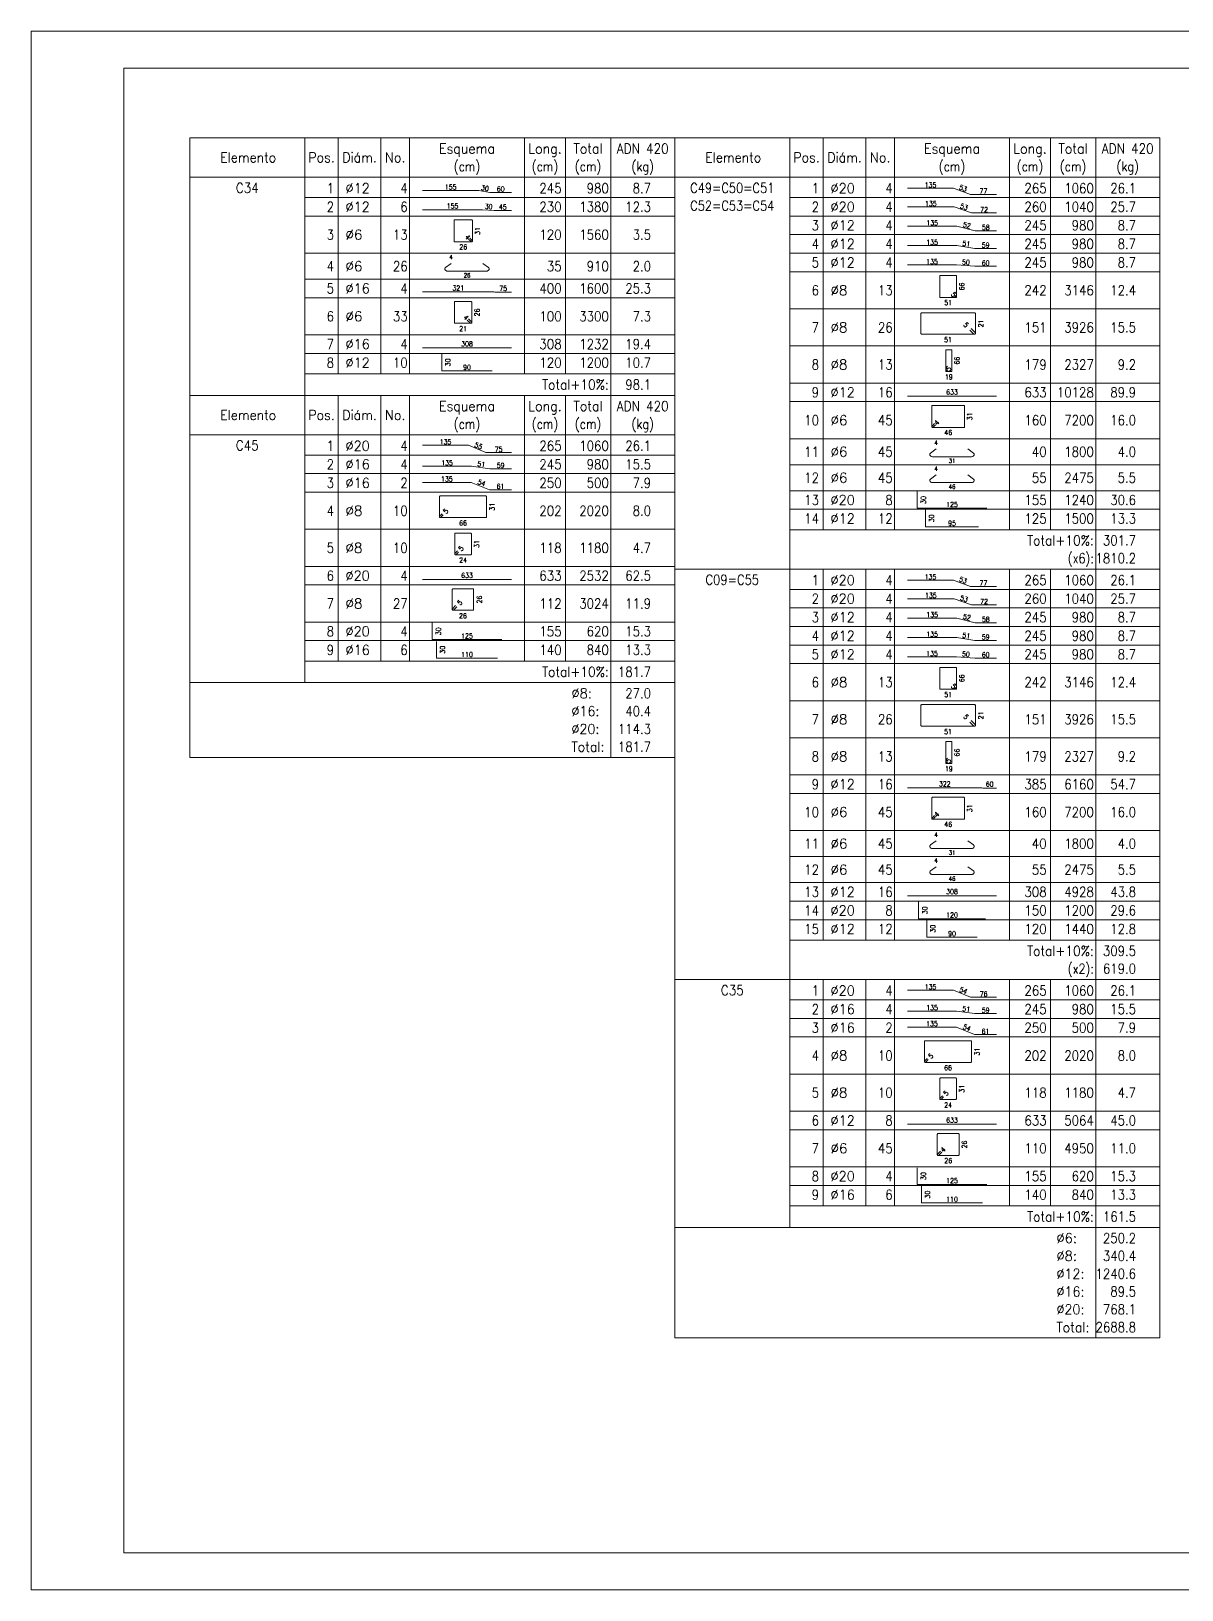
# Model space of a CAD drawing. Header units: millimetres. Extents: x 42 to 225, y 58 to 140.
# Drawn here: x 165.92 to 196.94, y 98.32 to 140.32 of the extents above; entities that cross this region are included whole.
import ezdxf
from ezdxf.enums import TextEntityAlignment as Align

# ---------------------------------------------------------------- set-up
doc = ezdxf.new("R2010")
doc.units = ezdxf.units.MM
for name, color, linetype, lineweight in [('DESPIECES_TABLA', 7, 'Continuous', 9), ('RECUAD_LIMITES', 2, 'Continuous', 0), ('RECUAD_MARCO', 1, 'Continuous', 20), ('TABLAS', 1, 'Continuous', 0), ('TEXTO_TABLAS', 1, 'Continuous', 0), ('TEXTOS_COTAS_DESPIECES_TABLA', 1, 'Continuous', 0)]:
    doc.layers.add(name, color=color, linetype=linetype, lineweight=lineweight)
doc.styles.add('CYPETXT_romans', font='romans__.ttf', dxfattribs={"height": 0.2})

msp = doc.modelspace()

# ---------------------------------------------------------------- linework, layer by layer
at = {"layer": 'DESPIECES_TABLA'}
for points in [[(189.542, 136.091), (190.78, 136.091), (191.238, 135.923), (191.942, 135.923)], [(176.466, 136.027), (177.987, 136.027), (178.281, 135.976), (178.866, 135.976)], [(176.466, 135.513), (178.084, 135.513), (178.397, 135.487), (178.866, 135.487)], [(189.542, 135.588), (190.802, 135.588), (191.269, 135.425), (191.942, 135.425)], [(177.71, 134.719), (177.779, 134.651), (177.782, 134.649), (177.785, 134.647), (177.789, 134.646), (177.792, 134.645), (177.796, 134.646), (177.8, 134.647), (177.803, 134.649), (177.806, 134.651), (177.808, 134.654), (177.81, 134.657), (177.811, 134.661), (177.812, 134.665), (177.812, 135.218), (177.81, 135.226), (177.806, 135.232), (177.8, 135.236), (177.792, 135.238), (177.336, 135.238), (177.328, 135.236), (177.322, 135.232), (177.318, 135.226), (177.316, 135.218), (177.316, 134.665), (177.318, 134.657), (177.322, 134.651), (177.328, 134.647), (177.336, 134.645), (177.792, 134.645), (177.796, 134.646), (177.8, 134.647), (177.803, 134.649), (177.806, 134.651), (177.808, 134.654), (177.81, 134.657), (177.811, 134.661), (177.812, 134.665), (177.811, 134.668), (177.81, 134.672), (177.808, 134.675), (177.806, 134.678), (177.738, 134.747)], [(189.542, 135.068), (190.873, 135.068), (191.366, 134.942), (191.942, 134.942)], [(189.542, 134.544), (190.868, 134.544), (191.359, 134.466), (191.942, 134.466)], [(177.236, 134.067), (177.088, 133.955), (177.076, 133.944), (177.069, 133.93), (177.066, 133.915), (177.068, 133.902), (177.073, 133.89), (177.083, 133.879), (177.095, 133.87), (177.109, 133.863), (177.126, 133.858), (177.143, 133.857), (178.189, 133.857), (178.206, 133.858), (178.222, 133.863), (178.237, 133.87), (178.249, 133.879), (178.258, 133.89), (178.264, 133.902), (178.266, 133.915), (178.263, 133.93), (178.256, 133.944), (178.243, 133.955), (178.095, 134.067)], [(189.542, 134.023), (190.865, 134.023), (191.355, 133.988), (191.942, 133.988)], [(190.817, 133.183), (190.849, 133.15), (190.851, 133.149), (190.852, 133.149), (190.854, 133.148), (190.856, 133.148), (190.857, 133.148), (190.859, 133.149), (190.861, 133.149), (190.862, 133.15), (190.863, 133.152), (190.864, 133.153), (190.865, 133.155), (190.865, 133.157), (190.865, 133.729), (190.864, 133.733), (190.862, 133.736), (190.859, 133.738), (190.856, 133.739), (190.421, 133.739), (190.417, 133.738), (190.414, 133.736), (190.412, 133.733), (190.412, 133.729), (190.412, 133.157), (190.412, 133.153), (190.414, 133.15), (190.417, 133.149), (190.421, 133.148), (190.856, 133.148), (190.857, 133.148), (190.859, 133.149), (190.861, 133.149), (190.862, 133.15), (190.863, 133.152), (190.864, 133.153), (190.865, 133.155), (190.865, 133.157), (190.865, 133.159), (190.864, 133.16), (190.863, 133.162), (190.862, 133.163), (190.83, 133.196)], [(176.466, 133.299), (178.393, 133.299), (178.417, 133.289), (178.866, 133.289)], [(177.674, 132.54), (177.756, 132.458), (177.76, 132.455), (177.764, 132.453), (177.768, 132.452), (177.773, 132.451), (177.777, 132.452), (177.782, 132.453), (177.786, 132.455), (177.789, 132.458), (177.792, 132.462), (177.794, 132.466), (177.796, 132.47), (177.796, 132.474), (177.796, 133.014), (177.794, 133.023), (177.789, 133.03), (177.782, 133.035), (177.773, 133.037), (177.35, 133.037), (177.341, 133.035), (177.333, 133.03), (177.328, 133.023), (177.326, 133.014), (177.326, 132.474), (177.328, 132.466), (177.333, 132.458), (177.341, 132.453), (177.35, 132.451), (177.773, 132.451), (177.777, 132.452), (177.782, 132.453), (177.786, 132.455), (177.789, 132.458), (177.792, 132.462), (177.794, 132.466), (177.796, 132.47), (177.796, 132.474), (177.796, 132.479), (177.794, 132.483), (177.792, 132.487), (177.789, 132.491), (177.707, 132.573)], [(191.219, 132.267), (191.323, 132.163), (191.328, 132.159), (191.333, 132.156), (191.338, 132.155), (191.344, 132.154), (191.35, 132.155), (191.355, 132.156), (191.36, 132.159), (191.365, 132.163), (191.368, 132.167), (191.371, 132.172), (191.373, 132.178), (191.373, 132.184), (191.373, 132.707), (191.371, 132.718), (191.365, 132.728), (191.355, 132.734), (191.344, 132.737), (189.928, 132.737), (189.917, 132.734), (189.907, 132.728), (189.901, 132.718), (189.899, 132.707), (189.899, 132.184), (189.901, 132.172), (189.907, 132.163), (189.917, 132.156), (189.928, 132.154), (191.344, 132.154), (191.35, 132.155), (191.355, 132.156), (191.36, 132.159), (191.365, 132.163), (191.368, 132.167), (191.371, 132.172), (191.373, 132.178), (191.373, 132.184), (191.373, 132.189), (191.371, 132.195), (191.368, 132.2), (191.365, 132.204), (191.261, 132.308)], [(176.466, 131.788), (178.866, 131.788)], [(176.991, 131.622), (176.991, 131.172), (178.341, 131.172)], [(190.607, 131.196), (190.575, 131.163), (190.574, 131.162), (190.573, 131.16), (190.572, 131.159), (190.572, 131.157), (190.572, 131.155), (190.573, 131.153), (190.574, 131.152), (190.575, 131.15), (190.576, 131.149), (190.578, 131.149), (190.579, 131.148), (190.581, 131.148), (190.726, 131.148), (190.73, 131.149), (190.733, 131.15), (190.735, 131.153), (190.735, 131.157), (190.735, 131.729), (190.735, 131.733), (190.733, 131.736), (190.73, 131.738), (190.726, 131.739), (190.581, 131.739), (190.578, 131.738), (190.575, 131.736), (190.573, 131.733), (190.572, 131.729), (190.572, 131.157), (190.572, 131.155), (190.573, 131.153), (190.574, 131.152), (190.575, 131.15), (190.576, 131.149), (190.578, 131.149), (190.579, 131.148), (190.581, 131.148), (190.583, 131.148), (190.584, 131.148), (190.585, 131.149), (190.587, 131.15), (190.588, 131.15), (190.62, 131.183)], [(189.542, 130.488), (191.942, 130.488)], [(190.273, 129.747), (190.204, 129.678), (190.202, 129.675), (190.2, 129.672), (190.199, 129.668), (190.199, 129.665), (190.199, 129.661), (190.2, 129.657), (190.202, 129.654), (190.204, 129.651), (190.207, 129.649), (190.211, 129.647), (190.214, 129.646), (190.218, 129.645), (191.062, 129.645), (191.069, 129.647), (191.076, 129.651), (191.08, 129.657), (191.081, 129.665), (191.081, 130.218), (191.08, 130.226), (191.076, 130.232), (191.069, 130.236), (191.062, 130.238), (190.218, 130.238), (190.211, 130.236), (190.204, 130.232), (190.2, 130.226), (190.199, 130.218), (190.199, 129.665), (190.199, 129.661), (190.2, 129.657), (190.202, 129.654), (190.204, 129.651), (190.207, 129.649), (190.211, 129.647), (190.214, 129.646), (190.218, 129.645), (190.222, 129.646), (190.225, 129.647), (190.229, 129.649), (190.232, 129.651), (190.3, 129.719)], [(176.466, 129.167), (177.71, 129.167), (178.171, 128.966), (178.866, 128.966)], [(190.312, 129.067), (190.164, 128.955), (190.152, 128.944), (190.145, 128.93), (190.142, 128.915), (190.144, 128.902), (190.149, 128.89), (190.159, 128.879), (190.171, 128.87), (190.185, 128.863), (190.202, 128.858), (190.219, 128.857), (191.265, 128.857), (191.282, 128.858), (191.298, 128.863), (191.313, 128.87), (191.325, 128.879), (191.334, 128.89), (191.34, 128.902), (191.342, 128.915), (191.339, 128.93), (191.332, 128.944), (191.319, 128.955), (191.171, 129.067)], [(176.466, 128.6), (177.791, 128.6), (178.282, 128.53), (178.866, 128.53)], [(176.466, 128.163), (177.782, 128.163), (178.27, 127.968), (178.866, 127.968)], [(190.312, 128.367), (190.164, 128.255), (190.152, 128.244), (190.145, 128.23), (190.142, 128.215), (190.144, 128.202), (190.149, 128.19), (190.159, 128.179), (190.171, 128.17), (190.185, 128.163), (190.202, 128.158), (190.219, 128.157), (191.265, 128.157), (191.282, 128.158), (191.298, 128.163), (191.313, 128.17), (191.325, 128.179), (191.334, 128.19), (191.34, 128.202), (191.342, 128.215), (191.339, 128.23), (191.332, 128.244), (191.319, 128.255), (191.171, 128.367)], [(176.998, 127.321), (176.928, 127.251), (176.926, 127.249), (176.925, 127.246), (176.923, 127.243), (176.923, 127.24), (176.922, 127.237), (176.923, 127.233), (176.924, 127.229), (176.926, 127.226), (176.928, 127.223), (176.931, 127.221), (176.935, 127.219), (176.938, 127.218), (176.942, 127.217), (178.174, 127.217), (178.181, 127.219), (178.188, 127.223), (178.192, 127.229), (178.194, 127.237), (178.194, 127.778), (178.192, 127.785), (178.188, 127.792), (178.181, 127.796), (178.174, 127.798), (176.942, 127.798), (176.935, 127.796), (176.928, 127.792), (176.924, 127.785), (176.922, 127.778), (176.922, 127.237), (176.923, 127.233), (176.924, 127.229), (176.926, 127.226), (176.928, 127.223), (176.931, 127.221), (176.935, 127.219), (176.938, 127.218), (176.942, 127.217), (176.946, 127.218), (176.95, 127.219), (176.953, 127.221), (176.956, 127.223), (177.026, 127.293)], [(189.804, 127.917), (189.804, 127.467), (191.679, 127.467)], [(190.029, 127.421), (190.029, 126.971), (191.454, 126.971)], [(177.412, 126.316), (177.342, 126.247), (177.34, 126.244), (177.338, 126.24), (177.337, 126.237), (177.336, 126.233), (177.337, 126.229), (177.338, 126.225), (177.34, 126.222), (177.342, 126.219), (177.345, 126.217), (177.349, 126.215), (177.352, 126.214), (177.356, 126.213), (177.764, 126.213), (177.771, 126.215), (177.778, 126.219), (177.782, 126.225), (177.784, 126.233), (177.784, 126.778), (177.782, 126.785), (177.778, 126.792), (177.771, 126.796), (177.764, 126.798), (177.356, 126.798), (177.349, 126.796), (177.342, 126.792), (177.338, 126.785), (177.336, 126.778), (177.336, 126.233), (177.337, 126.229), (177.338, 126.225), (177.34, 126.222), (177.342, 126.219), (177.345, 126.217), (177.349, 126.215), (177.352, 126.214), (177.356, 126.213), (177.36, 126.214), (177.364, 126.215), (177.367, 126.217), (177.37, 126.219), (177.439, 126.288)], [(176.466, 125.548), (178.866, 125.548)], [(177.359, 124.845), (177.275, 124.761), (177.272, 124.758), (177.27, 124.753), (177.269, 124.749), (177.268, 124.744), (177.269, 124.74), (177.27, 124.735), (177.272, 124.731), (177.275, 124.728), (177.279, 124.725), (177.283, 124.723), (177.287, 124.721), (177.292, 124.721), (177.821, 124.721), (177.83, 124.723), (177.838, 124.728), (177.843, 124.735), (177.845, 124.744), (177.845, 125.274), (177.843, 125.283), (177.838, 125.29), (177.83, 125.295), (177.821, 125.297), (177.292, 125.297), (177.283, 125.295), (177.275, 125.29), (177.27, 125.283), (177.268, 125.274), (177.268, 124.744), (177.269, 124.74), (177.27, 124.735), (177.272, 124.731), (177.275, 124.728), (177.279, 124.725), (177.283, 124.723), (177.287, 124.721), (177.292, 124.721), (177.296, 124.721), (177.301, 124.723), (177.305, 124.725), (177.309, 124.728), (177.392, 124.811)], [(189.542, 125.531), (190.78, 125.531), (191.238, 125.363), (191.942, 125.363)], [(189.542, 125.028), (190.802, 125.028), (191.269, 124.865), (191.942, 124.865)], [(176.728, 124.377), (176.728, 123.927), (178.603, 123.927)], [(189.542, 124.508), (190.873, 124.508), (191.366, 124.382), (191.942, 124.382)], [(189.542, 123.984), (190.868, 123.984), (191.359, 123.906), (191.942, 123.906)], [(176.841, 123.879), (176.841, 123.429), (178.491, 123.429)], [(189.542, 123.463), (190.865, 123.463), (191.355, 123.428), (191.942, 123.428)], [(190.817, 122.623), (190.849, 122.59), (190.851, 122.589), (190.852, 122.589), (190.854, 122.588), (190.856, 122.588), (190.857, 122.588), (190.859, 122.589), (190.861, 122.589), (190.862, 122.59), (190.863, 122.592), (190.864, 122.593), (190.865, 122.595), (190.865, 122.597), (190.865, 123.169), (190.864, 123.173), (190.862, 123.176), (190.859, 123.178), (190.856, 123.179), (190.421, 123.179), (190.417, 123.178), (190.414, 123.176), (190.412, 123.173), (190.412, 123.169), (190.412, 122.597), (190.412, 122.593), (190.414, 122.59), (190.417, 122.589), (190.421, 122.588), (190.856, 122.588), (190.857, 122.588), (190.859, 122.589), (190.861, 122.589), (190.862, 122.59), (190.863, 122.592), (190.864, 122.593), (190.865, 122.595), (190.865, 122.597), (190.865, 122.599), (190.864, 122.6), (190.863, 122.602), (190.862, 122.603), (190.83, 122.636)], [(191.219, 121.707), (191.323, 121.603), (191.328, 121.599), (191.333, 121.596), (191.338, 121.595), (191.344, 121.594), (191.35, 121.595), (191.355, 121.596), (191.36, 121.599), (191.365, 121.603), (191.368, 121.607), (191.371, 121.612), (191.373, 121.618), (191.373, 121.624), (191.373, 122.147), (191.371, 122.158), (191.365, 122.168), (191.355, 122.174), (191.344, 122.177), (189.928, 122.177), (189.917, 122.174), (189.907, 122.168), (189.901, 122.158), (189.899, 122.147), (189.899, 121.624), (189.901, 121.612), (189.907, 121.603), (189.917, 121.596), (189.928, 121.594), (191.344, 121.594), (191.35, 121.595), (191.355, 121.596), (191.36, 121.599), (191.365, 121.603), (191.368, 121.607), (191.371, 121.612), (191.373, 121.618), (191.373, 121.624), (191.373, 121.629), (191.371, 121.635), (191.368, 121.64), (191.365, 121.644), (191.261, 121.748)], [(190.607, 120.636), (190.575, 120.603), (190.574, 120.602), (190.573, 120.6), (190.572, 120.599), (190.572, 120.597), (190.572, 120.595), (190.573, 120.593), (190.574, 120.592), (190.575, 120.59), (190.576, 120.589), (190.578, 120.589), (190.579, 120.588), (190.581, 120.588), (190.726, 120.588), (190.73, 120.589), (190.733, 120.59), (190.735, 120.593), (190.735, 120.597), (190.735, 121.169), (190.735, 121.173), (190.733, 121.176), (190.73, 121.178), (190.726, 121.179), (190.581, 121.179), (190.578, 121.178), (190.575, 121.176), (190.573, 121.173), (190.572, 121.169), (190.572, 120.597), (190.572, 120.595), (190.573, 120.593), (190.574, 120.592), (190.575, 120.59), (190.576, 120.589), (190.578, 120.589), (190.579, 120.588), (190.581, 120.588), (190.583, 120.588), (190.584, 120.588), (190.585, 120.589), (190.587, 120.59), (190.588, 120.59), (190.62, 120.623)], [(189.542, 119.936), (191.55, 119.936), (191.569, 119.929), (191.942, 119.929)], [(190.273, 119.187), (190.204, 119.118), (190.202, 119.115), (190.2, 119.112), (190.199, 119.108), (190.199, 119.105), (190.199, 119.101), (190.2, 119.097), (190.202, 119.094), (190.204, 119.091), (190.207, 119.089), (190.211, 119.087), (190.214, 119.086), (190.218, 119.085), (191.062, 119.085), (191.069, 119.087), (191.076, 119.091), (191.08, 119.097), (191.081, 119.105), (191.081, 119.658), (191.08, 119.666), (191.076, 119.672), (191.069, 119.676), (191.062, 119.678), (190.218, 119.678), (190.211, 119.676), (190.204, 119.672), (190.2, 119.666), (190.199, 119.658), (190.199, 119.105), (190.199, 119.101), (190.2, 119.097), (190.202, 119.094), (190.204, 119.091), (190.207, 119.089), (190.211, 119.087), (190.214, 119.086), (190.218, 119.085), (190.222, 119.086), (190.225, 119.087), (190.229, 119.089), (190.232, 119.091), (190.3, 119.159)], [(190.312, 118.507), (190.164, 118.395), (190.152, 118.384), (190.145, 118.37), (190.142, 118.355), (190.144, 118.342), (190.149, 118.33), (190.159, 118.319), (190.171, 118.31), (190.185, 118.303), (190.202, 118.298), (190.219, 118.297), (191.265, 118.297), (191.282, 118.298), (191.298, 118.303), (191.313, 118.31), (191.325, 118.319), (191.334, 118.33), (191.34, 118.342), (191.342, 118.355), (191.339, 118.37), (191.332, 118.384), (191.319, 118.395), (191.171, 118.507)], [(190.312, 117.807), (190.164, 117.695), (190.152, 117.684), (190.145, 117.67), (190.142, 117.655), (190.144, 117.642), (190.149, 117.63), (190.159, 117.619), (190.171, 117.61), (190.185, 117.603), (190.202, 117.598), (190.219, 117.597), (191.265, 117.597), (191.282, 117.598), (191.298, 117.603), (191.313, 117.61), (191.325, 117.619), (191.334, 117.63), (191.34, 117.642), (191.342, 117.655), (191.339, 117.67), (191.332, 117.684), (191.319, 117.695), (191.171, 117.807)], [(189.542, 117.028), (191.942, 117.028)], [(189.842, 116.858), (189.842, 116.408), (191.642, 116.408)], [(190.067, 116.362), (190.067, 115.912), (191.417, 115.912)], [(189.542, 114.482), (190.784, 114.482), (191.244, 114.291), (191.942, 114.291)], [(189.542, 113.92), (190.867, 113.92), (191.358, 113.85), (191.942, 113.85)], [(189.542, 113.488), (190.86, 113.488), (191.348, 113.283), (191.942, 113.283)], [(190.074, 112.641), (190.004, 112.571), (190.002, 112.569), (190.001, 112.566), (189.999, 112.563), (189.999, 112.56), (189.998, 112.557), (189.999, 112.553), (190, 112.549), (190.002, 112.546), (190.004, 112.543), (190.007, 112.541), (190.011, 112.539), (190.014, 112.538), (190.018, 112.537), (191.25, 112.537), (191.257, 112.539), (191.264, 112.543), (191.268, 112.549), (191.27, 112.557), (191.27, 113.098), (191.268, 113.105), (191.264, 113.112), (191.257, 113.116), (191.25, 113.118), (190.018, 113.118), (190.011, 113.116), (190.004, 113.112), (190, 113.105), (189.998, 113.098), (189.998, 112.557), (189.999, 112.553), (190, 112.549), (190.002, 112.546), (190.004, 112.543), (190.007, 112.541), (190.011, 112.539), (190.014, 112.538), (190.018, 112.537), (190.022, 112.538), (190.026, 112.539), (190.029, 112.541), (190.032, 112.543), (190.102, 112.613)], [(190.488, 111.636), (190.418, 111.567), (190.416, 111.564), (190.414, 111.56), (190.413, 111.557), (190.412, 111.553), (190.413, 111.549), (190.414, 111.545), (190.416, 111.542), (190.418, 111.539), (190.421, 111.537), (190.425, 111.535), (190.428, 111.534), (190.432, 111.533), (190.84, 111.533), (190.847, 111.535), (190.854, 111.539), (190.858, 111.545), (190.86, 111.553), (190.86, 112.098), (190.858, 112.105), (190.854, 112.112), (190.847, 112.116), (190.84, 112.118), (190.432, 112.118), (190.425, 112.116), (190.418, 112.112), (190.414, 112.105), (190.412, 112.098), (190.412, 111.553), (190.413, 111.549), (190.414, 111.545), (190.416, 111.542), (190.418, 111.539), (190.421, 111.537), (190.425, 111.535), (190.428, 111.534), (190.432, 111.533), (190.436, 111.534), (190.44, 111.535), (190.443, 111.537), (190.446, 111.539), (190.515, 111.608)], [(189.542, 110.868), (191.942, 110.868)], [(190.433, 110.147), (190.351, 110.066), (190.348, 110.062), (190.346, 110.058), (190.345, 110.054), (190.344, 110.05), (190.345, 110.045), (190.346, 110.041), (190.348, 110.037), (190.351, 110.033), (190.354, 110.03), (190.358, 110.028), (190.363, 110.027), (190.367, 110.026), (190.912, 110.026), (190.921, 110.028), (190.928, 110.033), (190.933, 110.041), (190.935, 110.05), (190.935, 110.594), (190.933, 110.603), (190.928, 110.61), (190.921, 110.615), (190.912, 110.617), (190.367, 110.617), (190.358, 110.615), (190.351, 110.61), (190.346, 110.603), (190.344, 110.594), (190.344, 110.05), (190.345, 110.045), (190.346, 110.041), (190.348, 110.037), (190.351, 110.033), (190.354, 110.03), (190.358, 110.028), (190.363, 110.027), (190.367, 110.026), (190.372, 110.027), (190.376, 110.028), (190.38, 110.03), (190.384, 110.033), (190.465, 110.115)], [(189.804, 109.697), (189.804, 109.247), (191.679, 109.247)], [(189.917, 109.199), (189.917, 108.749), (191.567, 108.749)]]:
    msp.add_lwpolyline(points, dxfattribs=at)
at = {"layer": 'RECUAD_LIMITES'}
msp.add_lwpolyline([(165.915, 98.323), (225.315, 98.323), (225.315, 140.323), (165.915, 140.323), (165.915, 98.323)], close=True, dxfattribs=at)
at = {"layer": 'RECUAD_MARCO'}
msp.add_lwpolyline([(168.415, 99.323), (224.315, 99.323), (224.315, 139.323), (168.415, 139.323), (168.415, 99.323)], close=True, dxfattribs=at)
at = {"layer": 'TABLAS'}
for p, q in [((170.192, 136.34), (170.192, 137.45)), ((170.192, 137.45), (183.268, 137.45)), ((173.292, 136.34), (173.292, 137.45)), ((174.196, 136.34), (174.196, 137.45)), ((175.344, 136.34), (175.344, 137.45)), ((176.116, 136.34), (176.116, 137.45)), ((179.216, 136.34), (179.216, 137.45)), ((180.32, 136.34), (180.32, 137.45)), ((181.54, 136.34), (181.54, 137.45)), ((183.268, 136.34), (183.268, 137.45)), ((183.268, 136.34), (183.268, 137.45)), ((183.268, 137.45), (196.344, 137.45)), ((186.368, 136.34), (186.368, 137.45)), ((187.272, 136.34), (187.272, 137.45)), ((188.42, 136.34), (188.42, 137.45)), ((189.192, 136.34), (189.192, 137.45)), ((192.292, 136.34), (192.292, 137.45)), ((193.396, 136.34), (193.396, 137.45)), ((194.616, 136.34), (194.616, 137.45)), ((196.344, 136.34), (196.344, 137.45)), ((170.192, 136.39), (183.268, 136.39)), ((170.192, 130.56), (170.192, 136.34)), ((173.292, 130.56), (173.292, 136.34)), ((174.196, 131.09), (174.196, 136.34)), ((175.344, 131.09), (175.344, 136.34)), ((176.116, 131.09), (176.116, 136.34)), ((179.216, 131.09), (179.216, 136.34)), ((180.32, 131.09), (180.32, 136.34)), ((181.54, 130.56), (181.54, 136.34)), ((183.268, 136.39), (196.344, 136.39)), ((183.268, 130.56), (183.268, 136.34)), ((183.268, 125.88), (183.268, 136.34)), ((186.368, 125.88), (186.368, 136.34)), ((187.272, 126.89), (187.272, 136.34)), ((188.42, 126.89), (188.42, 136.34)), ((189.192, 126.89), (189.192, 136.34)), ((192.292, 126.89), (192.292, 136.34)), ((193.396, 126.89), (193.396, 136.34)), ((194.616, 125.88), (194.616, 136.34)), ((196.344, 125.88), (196.344, 136.34)), ((173.292, 131.09), (183.268, 131.09)), ((170.192, 130.51), (170.192, 130.56)), ((170.192, 130.51), (183.268, 130.51)), ((170.192, 129.4), (170.192, 130.51)), ((170.192, 130.51), (183.268, 130.51)), ((173.292, 130.51), (173.292, 130.56)), ((173.292, 129.4), (173.292, 130.51)), ((174.196, 129.4), (174.196, 130.51)), ((175.344, 129.4), (175.344, 130.51)), ((176.116, 129.4), (176.116, 130.51)), ((179.216, 129.4), (179.216, 130.51)), ((180.32, 129.4), (180.32, 130.51)), ((181.54, 130.51), (181.54, 130.61)), ((181.54, 129.4), (181.54, 130.51)), ((183.268, 130.51), (183.268, 130.56)), ((183.268, 129.4), (183.268, 130.51)), ((170.192, 129.45), (183.268, 129.45)), ((170.192, 122.82), (170.192, 129.4)), ((173.292, 122.82), (173.292, 129.4)), ((174.196, 123.35), (174.196, 129.4)), ((175.344, 123.35), (175.344, 129.4)), ((176.116, 123.35), (176.116, 129.4)), ((179.216, 123.35), (179.216, 129.4)), ((180.32, 123.35), (180.32, 129.4)), ((181.54, 122.82), (181.54, 129.4)), ((183.268, 122.82), (183.268, 129.4)), ((186.368, 126.89), (196.344, 126.89)), ((183.268, 125.78), (183.268, 125.88)), ((183.268, 125.83), (196.344, 125.83)), ((183.268, 114.82), (183.268, 125.78)), ((186.368, 125.78), (186.368, 125.88)), ((186.368, 114.82), (186.368, 125.78)), ((187.272, 125.78), (187.272, 125.83)), ((187.272, 115.83), (187.272, 125.78)), ((188.42, 125.78), (188.42, 125.83)), ((188.42, 115.83), (188.42, 125.78)), ((189.192, 125.78), (189.192, 125.83)), ((189.192, 115.83), (189.192, 125.78)), ((192.292, 125.78), (192.292, 125.83)), ((192.292, 115.83), (192.292, 125.78)), ((193.396, 125.78), (193.396, 125.83)), ((193.396, 115.83), (193.396, 125.78)), ((194.616, 125.78), (194.616, 125.88)), ((194.616, 114.82), (194.616, 125.78)), ((196.344, 125.78), (196.344, 125.88)), ((196.344, 114.82), (196.344, 125.78)), ((173.292, 123.35), (183.268, 123.35)), ((170.192, 122.72), (170.192, 122.82)), ((170.192, 122.77), (183.268, 122.77)), ((170.192, 122.24), (170.192, 122.72)), ((173.292, 122.77), (173.292, 122.82)), ((181.54, 122.72), (181.54, 122.82)), ((181.54, 122.24), (181.54, 122.72)), ((183.268, 122.72), (183.268, 122.82)), ((183.268, 122.24), (183.268, 122.72)), ((170.192, 121.76), (170.192, 122.24)), ((181.54, 121.76), (181.54, 122.24)), ((183.268, 121.76), (183.268, 122.24)), ((170.192, 121.28), (170.192, 121.76)), ((181.54, 121.28), (181.54, 121.76)), ((183.268, 121.28), (183.268, 121.76)), ((170.192, 120.75), (170.192, 121.28)), ((181.54, 120.75), (181.54, 121.28)), ((183.268, 120.75), (183.268, 121.28)), ((170.192, 120.75), (183.268, 120.75)), ((186.368, 115.83), (196.344, 115.83)), ((183.268, 114.72), (183.268, 114.82)), ((183.268, 114.77), (196.344, 114.77)), ((183.268, 108.14), (183.268, 114.72)), ((186.368, 114.72), (186.368, 114.82)), ((186.368, 108.14), (186.368, 114.72)), ((187.272, 114.72), (187.272, 114.77)), ((187.272, 108.67), (187.272, 114.72)), ((188.42, 114.72), (188.42, 114.77)), ((188.42, 108.67), (188.42, 114.72)), ((189.192, 114.72), (189.192, 114.77)), ((189.192, 108.67), (189.192, 114.72)), ((192.292, 114.72), (192.292, 114.77)), ((192.292, 108.67), (192.292, 114.72)), ((193.396, 114.72), (193.396, 114.77)), ((193.396, 108.67), (193.396, 114.72)), ((194.616, 114.72), (194.616, 114.82)), ((194.616, 108.14), (194.616, 114.72)), ((196.344, 114.72), (196.344, 114.82)), ((196.344, 108.14), (196.344, 114.72)), ((186.368, 108.67), (196.344, 108.67)), ((183.268, 108.04), (183.268, 108.14)), ((183.268, 108.09), (196.344, 108.09)), ((183.268, 107.56), (183.268, 108.04)), ((186.368, 108.09), (186.368, 108.14)), ((194.616, 108.04), (194.616, 108.14)), ((194.616, 107.56), (194.616, 108.04)), ((196.344, 108.04), (196.344, 108.14)), ((196.344, 107.56), (196.344, 108.04)), ((183.268, 107.08), (183.268, 107.56)), ((194.616, 107.08), (194.616, 107.56)), ((196.344, 107.08), (196.344, 107.56)), ((183.268, 106.6), (183.268, 107.08)), ((194.616, 106.6), (194.616, 107.08)), ((196.344, 106.6), (196.344, 107.08)), ((183.268, 106.12), (183.268, 106.6)), ((194.616, 106.12), (194.616, 106.6)), ((196.344, 106.12), (196.344, 106.6)), ((183.268, 105.64), (183.268, 106.12)), ((194.616, 105.64), (194.616, 106.12)), ((196.344, 105.64), (196.344, 106.12)), ((183.268, 105.11), (183.268, 105.64)), ((194.616, 105.11), (194.616, 105.64)), ((196.344, 105.11), (196.344, 105.64)), ((183.268, 105.11), (196.344, 105.11))]:
    msp.add_line(p, q, dxfattribs=at)
at = {"layer": 'TEXTO_TABLAS'}
for p, q in [((173.292, 135.84), (183.268, 135.84)), ((186.368, 135.84), (196.344, 135.84)), ((173.292, 135.34), (183.268, 135.34)), ((186.368, 135.34), (196.344, 135.34)), ((186.368, 134.84), (196.344, 134.84)), ((173.292, 134.34), (183.268, 134.34)), ((186.368, 134.34), (196.344, 134.34)), ((173.292, 133.64), (183.268, 133.64)), ((186.368, 133.84), (196.344, 133.84)), ((173.292, 133.14), (183.268, 133.14)), ((186.368, 132.84), (196.344, 132.84)), ((173.292, 132.14), (183.268, 132.14)), ((173.292, 131.64), (183.268, 131.64)), ((186.368, 131.84), (196.344, 131.84)), ((186.368, 130.84), (196.344, 130.84)), ((186.368, 130.34), (196.344, 130.34)), ((186.368, 129.34), (196.344, 129.34)), ((173.292, 128.9), (183.268, 128.9)), ((186.368, 128.64), (196.344, 128.64)), ((173.292, 128.4), (183.268, 128.4)), ((173.292, 127.9), (183.268, 127.9)), ((186.368, 127.94), (196.344, 127.94)), ((186.368, 127.44), (196.344, 127.44)), ((173.292, 126.9), (183.268, 126.9)), ((173.292, 125.9), (183.268, 125.9)), ((173.292, 125.4), (183.268, 125.4)), ((186.368, 125.28), (196.344, 125.28)), ((186.368, 124.78), (196.344, 124.78)), ((173.292, 124.4), (183.268, 124.4)), ((186.368, 124.28), (196.344, 124.28)), ((173.292, 123.9), (183.268, 123.9)), ((186.368, 123.78), (196.344, 123.78)), ((186.368, 123.28), (196.344, 123.28)), ((186.368, 122.28), (196.344, 122.28)), ((186.368, 121.28), (196.344, 121.28)), ((186.368, 120.28), (196.344, 120.28)), ((186.368, 119.78), (196.344, 119.78)), ((186.368, 118.78), (196.344, 118.78)), ((186.368, 118.08), (196.344, 118.08)), ((186.368, 117.38), (196.344, 117.38)), ((186.368, 116.88), (196.344, 116.88)), ((186.368, 116.38), (196.344, 116.38)), ((186.368, 114.22), (196.344, 114.22)), ((186.368, 113.72), (196.344, 113.72)), ((186.368, 113.22), (196.344, 113.22)), ((186.368, 112.22), (196.344, 112.22)), ((186.368, 111.22), (196.344, 111.22)), ((186.368, 110.72), (196.344, 110.72)), ((186.368, 109.72), (196.344, 109.72)), ((186.368, 109.22), (196.344, 109.22))]:
    msp.add_line(p, q, dxfattribs=at)

# ---------------------------------------------------------------- texts
at = {"layer": 'TEXTO_TABLAS', "style": 'CYPETXT_romans'}
for s, height, width, p in [('Elemento', 0.2667, 0.923378, (171.767, 136.92)), ('Pos.', 0.2667, 0.930268, (173.744, 136.92)), ('Diám.', 0.2667, 0.924488, (174.77, 136.92)), ('No.', 0.2667, 0.948905, (175.73, 136.92)), ('Esquema', 0.2667, 0.93681, (177.666, 137.16)), ('Long.', 0.2667, 0.9375, (179.768, 137.16)), ('Total', 0.2667, 0.935673, (180.93, 137.16)), ('ADN 420', 0.2667, 0.893197, (182.404, 137.16)), ('Elemento', 0.2667, 0.923378, (184.843, 136.92)), ('Pos.', 0.2667, 0.930268, (186.82, 136.92)), ('Diám.', 0.2667, 0.924488, (187.846, 136.92)), ('No.', 0.2667, 0.948905, (188.806, 136.92)), ('Esquema', 0.2667, 0.93681, (190.742, 137.16)), ('Long.', 0.2667, 0.9375, (192.844, 137.16)), ('Total', 0.2667, 0.935673, (194.006, 137.16)), ('ADN 420', 0.2667, 0.893197, (195.48, 137.16)), ('(cm)', 0.2667, 0.819001, (177.666, 136.68)), ('(cm)', 0.2667, 0.819001, (179.768, 136.68)), ('(cm)', 0.2667, 0.819001, (180.93, 136.68)), ('(kg)', 0.2667, 0.827954, (182.404, 136.68)), ('(cm)', 0.2667, 0.819001, (190.742, 136.68)), ('(cm)', 0.2667, 0.819001, (192.844, 136.68)), ('(cm)', 0.2667, 0.819001, (194.006, 136.68)), ('(kg)', 0.2667, 0.827954, (195.48, 136.68)), ('C34', 0.2667, 0.8832, (171.742, 136.1)), ('C49=C50=C51', 0.26667, 0.844501, (184.818, 136.1)), ('C52=C53=C54', 0.26667, 0.844501, (184.818, 135.62)), ('Esquema', 0.2667, 0.93681, (177.666, 130.22)), ('Long.', 0.2667, 0.9375, (179.768, 130.22)), ('Total', 0.2667, 0.935673, (180.93, 130.22)), ('ADN 420', 0.2667, 0.893197, (182.404, 130.22)), ('Elemento', 0.2667, 0.923378, (171.767, 129.98)), ('Pos.', 0.2667, 0.930268, (173.744, 129.98)), ('Diám.', 0.2667, 0.924488, (174.77, 129.98)), ('No.', 0.2667, 0.948905, (175.73, 129.98)), ('(cm)', 0.2667, 0.819001, (177.666, 129.74)), ('(cm)', 0.2667, 0.819001, (179.768, 129.74)), ('(cm)', 0.2667, 0.819001, (180.93, 129.74)), ('(kg)', 0.2667, 0.827954, (182.404, 129.74)), ('C45', 0.2667, 0.8832, (171.742, 129.16)), ('C09=C55', 0.2667, 0.852568, (184.818, 125.54)), ('C35', 0.2667, 0.8832, (184.818, 114.48))]:
    msp.add_text(s, height=height, dxfattribs=dict(at, width=width)).set_placement(p, align=Align.MIDDLE_CENTER)
for s, height, width, p in [('1', 0.267, 0.872274, (174.08, 136.09)), ('4', 0.267, 0.872274, (176.066, 136.09)), ('245', 0.2667, 0.872274, (180.216, 136.09)), ('980', 0.2667, 0.872274, (181.49, 136.09)), ('8.7', 0.2667, 0.868127, (182.628, 136.09)), ('1', 0.267, 0.872274, (187.156, 136.09)), ('4', 0.267, 0.872274, (189.142, 136.09)), ('265', 0.2667, 0.872274, (193.292, 136.09)), ('1060', 0.2667, 0.872274, (194.566, 136.09)), ('26.1', 0.2667, 0.869308, (195.704, 136.09)), ('2', 0.267, 0.872274, (174.08, 135.59)), ('6', 0.267, 0.872274, (176.066, 135.59)), ('230', 0.2667, 0.872274, (180.216, 135.59)), ('1380', 0.2667, 0.872274, (181.49, 135.59)), ('12.3', 0.2667, 0.869308, (182.628, 135.59)), ('2', 0.267, 0.872274, (187.156, 135.59)), ('4', 0.267, 0.872274, (189.142, 135.59)), ('260', 0.2667, 0.872274, (193.292, 135.59)), ('1040', 0.2667, 0.872274, (194.566, 135.59)), ('25.7', 0.2667, 0.869308, (195.704, 135.59)), ('3', 0.267, 0.872274, (174.08, 134.84)), ('13', 0.2667, 0.872274, (176.066, 134.84)), ('120', 0.2667, 0.872274, (180.216, 134.84)), ('1560', 0.2667, 0.872274, (181.49, 134.84)), ('3.5', 0.2667, 0.868127, (182.628, 134.84)), ('3', 0.267, 0.872274, (187.156, 135.09)), ('4', 0.267, 0.872274, (189.142, 135.09)), ('245', 0.2667, 0.872274, (193.292, 135.09)), ('980', 0.2667, 0.872274, (194.566, 135.09)), ('8.7', 0.2667, 0.868127, (195.704, 135.09)), ('4', 0.267, 0.872274, (187.156, 134.59)), ('4', 0.267, 0.872274, (189.142, 134.59)), ('245', 0.2667, 0.872274, (193.292, 134.59)), ('980', 0.2667, 0.872274, (194.566, 134.59)), ('8.7', 0.2667, 0.868127, (195.704, 134.59)), ('4', 0.267, 0.872274, (174.08, 133.99)), ('26', 0.2667, 0.872274, (176.066, 133.99)), ('35', 0.2667, 0.872274, (180.216, 133.99)), ('910', 0.2667, 0.872274, (181.49, 133.99)), ('2.0', 0.2667, 0.868127, (182.628, 133.99)), ('5', 0.267, 0.872274, (187.156, 134.09)), ('4', 0.267, 0.872274, (189.142, 134.09)), ('245', 0.2667, 0.872274, (193.292, 134.09)), ('980', 0.2667, 0.872274, (194.566, 134.09)), ('8.7', 0.2667, 0.868127, (195.704, 134.09)), ('5', 0.267, 0.872274, (174.08, 133.39)), ('4', 0.267, 0.872274, (176.066, 133.39)), ('400', 0.2667, 0.872274, (180.216, 133.39)), ('1600', 0.2667, 0.872274, (181.49, 133.39)), ('25.3', 0.2667, 0.869308, (182.628, 133.39)), ('6', 0.267, 0.872274, (187.156, 133.34)), ('13', 0.2667, 0.872274, (189.142, 133.34)), ('242', 0.2667, 0.872274, (193.292, 133.34)), ('3146', 0.2667, 0.872274, (194.566, 133.34)), ('12.4', 0.2667, 0.869308, (195.704, 133.34)), ('6', 0.267, 0.872274, (174.08, 132.64)), ('33', 0.2667, 0.872274, (176.066, 132.64)), ('100', 0.2667, 0.872274, (180.216, 132.64)), ('3300', 0.2667, 0.872274, (181.49, 132.64)), ('7.3', 0.2667, 0.868127, (182.628, 132.64)), ('7', 0.267, 0.872274, (187.156, 132.34)), ('26', 0.2667, 0.872274, (189.142, 132.34)), ('151', 0.2667, 0.872274, (193.292, 132.34)), ('3926', 0.2667, 0.872274, (194.566, 132.34)), ('15.5', 0.2667, 0.869308, (195.704, 132.34)), ('7', 0.267, 0.872274, (174.08, 131.89)), ('4', 0.267, 0.872274, (176.066, 131.89)), ('308', 0.2667, 0.872274, (180.216, 131.89)), ('1232', 0.2667, 0.872274, (181.49, 131.89)), ('19.4', 0.2667, 0.869308, (182.628, 131.89)), ('8', 0.267, 0.872274, (174.08, 131.39)), ('10', 0.2667, 0.872274, (176.066, 131.39)), ('120', 0.2667, 0.872274, (180.216, 131.39)), ('1200', 0.2667, 0.872274, (181.49, 131.39)), ('10.7', 0.2667, 0.869308, (182.628, 131.39)), ('8', 0.267, 0.872274, (187.156, 131.34)), ('13', 0.2667, 0.872274, (189.142, 131.34)), ('179', 0.2667, 0.872274, (193.292, 131.34)), ('2327', 0.2667, 0.872274, (194.566, 131.34)), ('9.2', 0.2667, 0.868127, (195.704, 131.34)), ('Total+10%:', 0.2667, 0.906671, (181.49, 130.8)), ('98.1', 0.2667, 0.869308, (182.628, 130.8)), ('9', 0.267, 0.872274, (187.156, 130.59)), ('16', 0.2667, 0.872274, (189.142, 130.59)), ('633', 0.2667, 0.872274, (193.292, 130.59)), ('10128', 0.2667, 0.872274, (194.566, 130.59)), ('89.9', 0.2667, 0.869308, (195.704, 130.59)), ('10', 0.2667, 0.872274, (187.156, 129.84)), ('45', 0.2667, 0.872274, (189.142, 129.84)), ('160', 0.2667, 0.872274, (193.292, 129.84)), ('7200', 0.2667, 0.872274, (194.566, 129.84)), ('16.0', 0.2667, 0.869308, (195.704, 129.84)), ('1', 0.267, 0.872274, (174.08, 129.15)), ('4', 0.267, 0.872274, (176.066, 129.15)), ('265', 0.2667, 0.872274, (180.216, 129.15)), ('1060', 0.2667, 0.872274, (181.49, 129.15)), ('26.1', 0.2667, 0.869308, (182.628, 129.15)), ('11', 0.2667, 0.872274, (187.156, 128.99)), ('45', 0.2667, 0.872274, (189.142, 128.99)), ('40', 0.2667, 0.872274, (193.292, 128.99)), ('1800', 0.2667, 0.872274, (194.566, 128.99)), ('4.0', 0.2667, 0.868127, (195.704, 128.99)), ('2', 0.267, 0.872274, (174.08, 128.65)), ('4', 0.267, 0.872274, (176.066, 128.65)), ('245', 0.2667, 0.872274, (180.216, 128.65)), ('980', 0.2667, 0.872274, (181.49, 128.65)), ('15.5', 0.2667, 0.869308, (182.628, 128.65)), ('3', 0.267, 0.872274, (174.08, 128.15)), ('2', 0.267, 0.872274, (176.066, 128.15)), ('250', 0.2667, 0.872274, (180.216, 128.15)), ('500', 0.2667, 0.872274, (181.49, 128.15)), ('7.9', 0.2667, 0.868127, (182.628, 128.15)), ('12', 0.2667, 0.872274, (187.156, 128.29)), ('45', 0.2667, 0.872274, (189.142, 128.29)), ('55', 0.2667, 0.872274, (193.292, 128.29)), ('2475', 0.2667, 0.872274, (194.566, 128.29)), ('5.5', 0.2667, 0.868127, (195.704, 128.29)), ('13', 0.2667, 0.872274, (187.156, 127.69)), ('8', 0.267, 0.872274, (189.142, 127.69)), ('155', 0.2667, 0.872274, (193.292, 127.69)), ('1240', 0.2667, 0.872274, (194.566, 127.69)), ('30.6', 0.2667, 0.869308, (195.704, 127.69)), ('4', 0.267, 0.872274, (174.08, 127.4)), ('10', 0.2667, 0.872274, (176.066, 127.4)), ('202', 0.2667, 0.872274, (180.216, 127.4)), ('2020', 0.2667, 0.872274, (181.49, 127.4)), ('8.0', 0.2667, 0.868127, (182.628, 127.4)), ('14', 0.2667, 0.872274, (187.156, 127.19)), ('12', 0.2667, 0.872274, (189.142, 127.19)), ('125', 0.2667, 0.872274, (193.292, 127.19)), ('1500', 0.2667, 0.872274, (194.566, 127.19)), ('13.3', 0.2667, 0.869308, (195.704, 127.19)), ('5', 0.267, 0.872274, (174.08, 126.4)), ('10', 0.2667, 0.872274, (176.066, 126.4)), ('118', 0.2667, 0.872274, (180.216, 126.4)), ('1180', 0.2667, 0.872274, (181.49, 126.4)), ('4.7', 0.2667, 0.868127, (182.628, 126.4)), ('Total+10%:', 0.2667, 0.906671, (194.566, 126.6)), ('301.7', 0.2667, 0.869965, (195.704, 126.6)), ('(x6):', 0.2667, 0.820506, (194.566, 126.12)), ('1810.2', 0.2667, 0.870384, (195.704, 126.12)), ('6', 0.267, 0.872274, (174.08, 125.65)), ('4', 0.267, 0.872274, (176.066, 125.65)), ('633', 0.2667, 0.872274, (180.216, 125.65)), ('2532', 0.2667, 0.872274, (181.49, 125.65)), ('62.5', 0.2667, 0.869308, (182.628, 125.65)), ('1', 0.267, 0.872274, (187.156, 125.53)), ('4', 0.267, 0.872274, (189.142, 125.53)), ('265', 0.2667, 0.872274, (193.292, 125.53)), ('1060', 0.2667, 0.872274, (194.566, 125.53)), ('26.1', 0.2667, 0.869308, (195.704, 125.53)), ('2', 0.267, 0.872274, (187.156, 125.03)), ('4', 0.267, 0.872274, (189.142, 125.03)), ('260', 0.2667, 0.872274, (193.292, 125.03)), ('1040', 0.2667, 0.872274, (194.566, 125.03)), ('25.7', 0.2667, 0.869308, (195.704, 125.03)), ('7', 0.267, 0.872274, (174.08, 124.9)), ('27', 0.2667, 0.872274, (176.066, 124.9)), ('112', 0.2667, 0.872274, (180.216, 124.9)), ('3024', 0.2667, 0.872274, (181.49, 124.9)), ('11.9', 0.2667, 0.869308, (182.628, 124.9)), ('3', 0.267, 0.872274, (187.156, 124.53)), ('4', 0.267, 0.872274, (189.142, 124.53)), ('245', 0.2667, 0.872274, (193.292, 124.53)), ('980', 0.2667, 0.872274, (194.566, 124.53)), ('8.7', 0.2667, 0.868127, (195.704, 124.53)), ('8', 0.267, 0.872274, (174.08, 124.15)), ('4', 0.267, 0.872274, (176.066, 124.15)), ('155', 0.2667, 0.872274, (180.216, 124.15)), ('620', 0.2667, 0.872274, (181.49, 124.15)), ('15.3', 0.2667, 0.869308, (182.628, 124.15)), ('4', 0.267, 0.872274, (187.156, 124.03)), ('4', 0.267, 0.872274, (189.142, 124.03)), ('245', 0.2667, 0.872274, (193.292, 124.03)), ('980', 0.2667, 0.872274, (194.566, 124.03)), ('8.7', 0.2667, 0.868127, (195.704, 124.03)), ('9', 0.267, 0.872274, (174.08, 123.65)), ('6', 0.267, 0.872274, (176.066, 123.65)), ('140', 0.2667, 0.872274, (180.216, 123.65)), ('840', 0.2667, 0.872274, (181.49, 123.65)), ('13.3', 0.2667, 0.869308, (182.628, 123.65)), ('5', 0.267, 0.872274, (187.156, 123.53)), ('4', 0.267, 0.872274, (189.142, 123.53)), ('245', 0.2667, 0.872274, (193.292, 123.53)), ('980', 0.2667, 0.872274, (194.566, 123.53)), ('8.7', 0.2667, 0.868127, (195.704, 123.53)), ('Total+10%:', 0.2667, 0.906671, (181.49, 123.06)), ('181.7', 0.2667, 0.869965, (182.628, 123.06)), ('6', 0.267, 0.872274, (187.156, 122.78)), ('13', 0.2667, 0.872274, (189.142, 122.78)), ('242', 0.2667, 0.872274, (193.292, 122.78)), ('3146', 0.2667, 0.872274, (194.566, 122.78)), ('12.4', 0.2667, 0.869308, (195.704, 122.78)), ('27.0', 0.2667, 0.869308, (182.628, 122.48)), ('40.4', 0.2667, 0.869308, (182.628, 122)), ('7', 0.267, 0.872274, (187.156, 121.78)), ('26', 0.2667, 0.872274, (189.142, 121.78)), ('151', 0.2667, 0.872274, (193.292, 121.78)), ('3926', 0.2667, 0.872274, (194.566, 121.78)), ('15.5', 0.2667, 0.869308, (195.704, 121.78)), ('114.3', 0.2667, 0.869965, (182.628, 121.52)), ('181.7', 0.2667, 0.869965, (182.628, 121.04)), ('8', 0.267, 0.872274, (187.156, 120.78)), ('13', 0.2667, 0.872274, (189.142, 120.78)), ('179', 0.2667, 0.872274, (193.292, 120.78)), ('2327', 0.2667, 0.872274, (194.566, 120.78)), ('9.2', 0.2667, 0.868127, (195.704, 120.78)), ('9', 0.267, 0.872274, (187.156, 120.03)), ('16', 0.2667, 0.872274, (189.142, 120.03)), ('385', 0.2667, 0.872274, (193.292, 120.03)), ('6160', 0.2667, 0.872274, (194.566, 120.03)), ('54.7', 0.2667, 0.869308, (195.704, 120.03)), ('10', 0.2667, 0.872274, (187.156, 119.28)), ('45', 0.2667, 0.872274, (189.142, 119.28)), ('160', 0.2667, 0.872274, (193.292, 119.28)), ('7200', 0.2667, 0.872274, (194.566, 119.28)), ('16.0', 0.2667, 0.869308, (195.704, 119.28)), ('11', 0.2667, 0.872274, (187.156, 118.43)), ('45', 0.2667, 0.872274, (189.142, 118.43)), ('40', 0.2667, 0.872274, (193.292, 118.43)), ('1800', 0.2667, 0.872274, (194.566, 118.43)), ('4.0', 0.2667, 0.868127, (195.704, 118.43)), ('12', 0.2667, 0.872274, (187.156, 117.73)), ('45', 0.2667, 0.872274, (189.142, 117.73)), ('55', 0.2667, 0.872274, (193.292, 117.73)), ('2475', 0.2667, 0.872274, (194.566, 117.73)), ('5.5', 0.2667, 0.868127, (195.704, 117.73)), ('13', 0.2667, 0.872274, (187.156, 117.13)), ('16', 0.2667, 0.872274, (189.142, 117.13)), ('308', 0.2667, 0.872274, (193.292, 117.13)), ('4928', 0.2667, 0.872274, (194.566, 117.13)), ('43.8', 0.2667, 0.869308, (195.704, 117.13)), ('14', 0.2667, 0.872274, (187.156, 116.63)), ('8', 0.267, 0.872274, (189.142, 116.63)), ('150', 0.2667, 0.872274, (193.292, 116.63)), ('1200', 0.2667, 0.872274, (194.566, 116.63)), ('29.6', 0.2667, 0.869308, (195.704, 116.63)), ('15', 0.2667, 0.872274, (187.156, 116.13)), ('12', 0.2667, 0.872274, (189.142, 116.13)), ('120', 0.2667, 0.872274, (193.292, 116.13)), ('1440', 0.2667, 0.872274, (194.566, 116.13)), ('12.8', 0.2667, 0.869308, (195.704, 116.13)), ('Total+10%:', 0.2667, 0.906671, (194.566, 115.54)), ('309.5', 0.2667, 0.869965, (195.704, 115.54)), ('(x2):', 0.2667, 0.820506, (194.566, 115.06)), ('619.0', 0.2667, 0.869965, (195.704, 115.06)), ('1', 0.267, 0.872274, (187.156, 114.47)), ('4', 0.267, 0.872274, (189.142, 114.47)), ('265', 0.2667, 0.872274, (193.292, 114.47)), ('1060', 0.2667, 0.872274, (194.566, 114.47)), ('26.1', 0.2667, 0.869308, (195.704, 114.47)), ('2', 0.267, 0.872274, (187.156, 113.97)), ('4', 0.267, 0.872274, (189.142, 113.97)), ('245', 0.2667, 0.872274, (193.292, 113.97)), ('980', 0.2667, 0.872274, (194.566, 113.97)), ('15.5', 0.2667, 0.869308, (195.704, 113.97)), ('3', 0.267, 0.872274, (187.156, 113.47)), ('2', 0.267, 0.872274, (189.142, 113.47)), ('250', 0.2667, 0.872274, (193.292, 113.47)), ('500', 0.2667, 0.872274, (194.566, 113.47)), ('7.9', 0.2667, 0.868127, (195.704, 113.47)), ('4', 0.267, 0.872274, (187.156, 112.72)), ('10', 0.2667, 0.872274, (189.142, 112.72)), ('202', 0.2667, 0.872274, (193.292, 112.72)), ('2020', 0.2667, 0.872274, (194.566, 112.72)), ('8.0', 0.2667, 0.868127, (195.704, 112.72)), ('5', 0.267, 0.872274, (187.156, 111.72)), ('10', 0.2667, 0.872274, (189.142, 111.72)), ('118', 0.2667, 0.872274, (193.292, 111.72)), ('1180', 0.2667, 0.872274, (194.566, 111.72)), ('4.7', 0.2667, 0.868127, (195.704, 111.72)), ('6', 0.267, 0.872274, (187.156, 110.97)), ('8', 0.267, 0.872274, (189.142, 110.97)), ('633', 0.2667, 0.872274, (193.292, 110.97)), ('5064', 0.2667, 0.872274, (194.566, 110.97)), ('45.0', 0.2667, 0.869308, (195.704, 110.97)), ('7', 0.267, 0.872274, (187.156, 110.22)), ('45', 0.2667, 0.872274, (189.142, 110.22)), ('110', 0.2667, 0.872274, (193.292, 110.22)), ('4950', 0.2667, 0.872274, (194.566, 110.22)), ('11.0', 0.2667, 0.869308, (195.704, 110.22)), ('8', 0.267, 0.872274, (187.156, 109.47)), ('4', 0.267, 0.872274, (189.142, 109.47)), ('155', 0.2667, 0.872274, (193.292, 109.47)), ('620', 0.2667, 0.872274, (194.566, 109.47)), ('15.3', 0.2667, 0.869308, (195.704, 109.47)), ('9', 0.267, 0.872274, (187.156, 108.97)), ('6', 0.267, 0.872274, (189.142, 108.97)), ('140', 0.2667, 0.872274, (193.292, 108.97)), ('840', 0.2667, 0.872274, (194.566, 108.97)), ('13.3', 0.2667, 0.869308, (195.704, 108.97)), ('Total+10%:', 0.2667, 0.906671, (194.566, 108.38)), ('161.5', 0.2667, 0.869965, (195.704, 108.38)), ('250.2', 0.2667, 0.869965, (195.704, 107.8)), ('340.4', 0.2667, 0.869965, (195.704, 107.32)), ('1240.6', 0.2667, 0.870384, (195.704, 106.84)), ('89.5', 0.2667, 0.869308, (195.704, 106.36)), ('768.1', 0.2667, 0.869965, (195.704, 105.88)), ('2688.8', 0.2667, 0.870384, (195.704, 105.4))]:
    msp.add_text(s, height=height, dxfattribs=dict(at, width=width)).set_placement(p, align=Align.MIDDLE_RIGHT)
for s, width, p in [('%%c12', 0.955414, (174.39, 136.09)), ('%%c20', 0.955414, (187.466, 136.09)), ('%%c12', 0.955414, (174.39, 135.59)), ('%%c20', 0.955414, (187.466, 135.59)), ('%%c6', 0.99505, (174.39, 134.84)), ('%%c12', 0.955414, (187.466, 135.09)), ('%%c12', 0.955414, (187.466, 134.59)), ('%%c6', 0.99505, (174.39, 133.99)), ('%%c12', 0.955414, (187.466, 134.09)), ('%%c16', 0.955414, (174.39, 133.39)), ('%%c8', 0.99505, (187.466, 133.34)), ('%%c6', 0.99505, (174.39, 132.64)), ('%%c8', 0.99505, (187.466, 132.34)), ('%%c16', 0.955414, (174.39, 131.89)), ('%%c12', 0.955414, (174.39, 131.39)), ('%%c8', 0.99505, (187.466, 131.34)), ('%%c12', 0.955414, (187.466, 130.59)), ('%%c6', 0.99505, (187.466, 129.84)), ('%%c20', 0.955414, (174.39, 129.15)), ('%%c6', 0.99505, (187.466, 128.99)), ('%%c16', 0.955414, (174.39, 128.65)), ('%%c16', 0.955414, (174.39, 128.15)), ('%%c6', 0.99505, (187.466, 128.29)), ('%%c20', 0.955414, (187.466, 127.69)), ('%%c8', 0.99505, (174.39, 127.4)), ('%%c12', 0.955414, (187.466, 127.19)), ('%%c8', 0.99505, (174.39, 126.4)), ('%%c20', 0.955414, (174.39, 125.65)), ('%%c20', 0.955414, (187.466, 125.53)), ('%%c20', 0.955414, (187.466, 125.03)), ('%%c8', 0.99505, (174.39, 124.9)), ('%%c12', 0.955414, (187.466, 124.53)), ('%%c20', 0.955414, (174.39, 124.15)), ('%%c12', 0.955414, (187.466, 124.03)), ('%%c16', 0.955414, (174.39, 123.65)), ('%%c12', 0.955414, (187.466, 123.53)), ('%%c8', 0.99505, (187.466, 122.78)), ('%%c8:', 0.966972, (180.482, 122.48)), ('%%c16:', 0.940736, (180.482, 122)), ('%%c8', 0.99505, (187.466, 121.78)), ('%%c20:', 0.940736, (180.482, 121.52)), ('Total:', 0.925563, (180.482, 121.04)), ('%%c8', 0.99505, (187.466, 120.78)), ('%%c12', 0.955414, (187.466, 120.03)), ('%%c6', 0.99505, (187.466, 119.28)), ('%%c6', 0.99505, (187.466, 118.43)), ('%%c6', 0.99505, (187.466, 117.73)), ('%%c12', 0.955414, (187.466, 117.13)), ('%%c20', 0.955414, (187.466, 116.63)), ('%%c12', 0.955414, (187.466, 116.13)), ('%%c20', 0.955414, (187.466, 114.47)), ('%%c16', 0.955414, (187.466, 113.97)), ('%%c16', 0.955414, (187.466, 113.47)), ('%%c8', 0.99505, (187.466, 112.72)), ('%%c8', 0.99505, (187.466, 111.72)), ('%%c12', 0.955414, (187.466, 110.97)), ('%%c6', 0.99505, (187.466, 110.22)), ('%%c20', 0.955414, (187.466, 109.47)), ('%%c16', 0.955414, (187.466, 108.97)), ('%%c6:', 0.966972, (193.558, 107.8)), ('%%c8:', 0.966972, (193.558, 107.32)), ('%%c12:', 0.940736, (193.558, 106.84)), ('%%c16:', 0.940736, (193.558, 106.36)), ('%%c20:', 0.940736, (193.558, 105.88)), ('Total:', 0.925563, (193.558, 105.4))]:
    msp.add_text(s, height=0.2667, dxfattribs=dict(at, width=width)).set_placement(p, align=Align.MIDDLE_LEFT)
at = {"layer": 'TEXTOS_COTAS_DESPIECES_TABLA', "style": 'CYPETXT_romans', "width": 0.872274}
for s, height, p in [('155', 0.1333, (177.226, 136.055)), ('60', 0.1333, (178.574, 136.004)), ('135', 0.1333, (190.161, 136.113)), ('155', 0.1333, (177.275, 135.543)), ('135', 0.1333, (190.172, 135.611)), ('77', 0.1333, (191.59, 135.946)), ('45', 0.1333, (178.632, 135.516)), ('72', 0.1333, (191.606, 135.448)), ('135', 0.1333, (190.207, 135.092)), ('58', 0.1333, (191.654, 134.967)), ('135', 0.1333, (190.205, 134.568)), ('59', 0.1333, (191.65, 134.491)), ('4', 0.113, (177.236, 134.176)), ('135', 0.1333, (190.203, 134.047)), ('60', 0.1333, (191.648, 134.012)), ('321', 0.1333, (177.43, 133.334)), ('75', 0.1333, (178.642, 133.325)), ('308', 0.1333, (177.666, 131.832)), ('90', 0.1333, (177.666, 131.197)), ('633', 0.1333, (190.742, 130.532)), ('135', 0.1333, (177.088, 129.19)), ('75', 0.1333, (178.518, 128.989)), ('4', 0.113, (190.312, 129.176)), ('135', 0.1333, (177.128, 128.624)), ('59', 0.1333, (178.574, 128.555)), ('4', 0.113, (190.312, 128.476)), ('135', 0.1333, (177.124, 128.187)), ('61', 0.1333, (178.568, 127.992)), ('125', 0.1333, (190.742, 127.502)), ('95', 0.1333, (190.742, 126.998)), ('633', 0.1333, (177.666, 125.592)), ('135', 0.1333, (190.161, 125.553)), ('135', 0.1333, (190.172, 125.051)), ('77', 0.1333, (191.59, 125.386)), ('72', 0.1333, (191.606, 124.888)), ('135', 0.1333, (190.207, 124.532)), ('58', 0.1333, (191.654, 124.407)), ('125', 0.1333, (177.666, 123.962)), ('135', 0.1333, (190.205, 124.008)), ('59', 0.1333, (191.65, 123.931)), ('110', 0.1333, (177.666, 123.46)), ('135', 0.1333, (190.203, 123.487)), ('60', 0.1333, (191.648, 123.452)), ('322', 0.1333, (190.546, 119.973)), ('60', 0.1333, (191.755, 119.966)), ('4', 0.113, (190.312, 118.616)), ('4', 0.113, (190.312, 117.916)), ('308', 0.1333, (190.742, 117.072)), ('120', 0.1333, (190.742, 116.441)), ('90', 0.1333, (190.742, 115.937)), ('135', 0.1333, (190.163, 114.505)), ('76', 0.1333, (191.593, 114.314)), ('135', 0.1333, (190.204, 113.944)), ('59', 0.1333, (191.65, 113.875)), ('135', 0.1333, (190.201, 113.512)), ('61', 0.1333, (191.645, 113.307)), ('633', 0.1333, (190.742, 110.912)), ('125', 0.1333, (190.742, 109.282)), ('110', 0.1333, (190.742, 108.78))]:
    msp.add_text(s, height=height, dxfattribs=at).set_placement(p, align=Align.CENTER)
for s, rotation, p in [('30', 350.1329, (178.139, 136.029)), ('53', 339.9126, (191.017, 136.028)), ('30', 355.2366, (178.243, 135.529)), ('53', 340.6892, (191.044, 135.528)), ('52', 345.697, (191.126, 135.029)), ('51', 351.0157, (191.117, 134.529)), ('50', 355.9556, (191.112, 134.029)), ('55', 336.4728, (177.949, 129.088)), ('51', 351.8964, (178.04, 128.589)), ('54', 338.1989, (178.035, 128.088)), ('53', 339.9126, (191.017, 125.468)), ('53', 340.6892, (191.044, 124.968)), ('52', 345.697, (191.126, 124.469)), ('51', 351.0157, (191.117, 123.969)), ('50', 355.9556, (191.112, 123.469)), ('54', 337.4569, (191.023, 114.408)), ('51', 351.8964, (191.116, 113.909)), ('54', 337.2186, (191.114, 113.408))]:
    msp.add_text(s, height=0.1333, rotation=rotation, dxfattribs=at).set_placement(p, align=Align.CENTER)
for s, p in [('31', (177.882, 134.941)), ('66', (190.939, 133.443)), ('26', (177.872, 132.744)), ('21', (191.452, 132.445)), ('30', (177.082, 131.397)), ('66', (190.809, 131.443)), ('31', (191.152, 129.941)), ('30', (189.905, 127.692)), ('31', (178.276, 127.507)), ('30', (190.122, 127.196)), ('31', (177.862, 126.505)), ('26', (177.93, 125.009)), ('30', (176.829, 124.152)), ('30', (176.938, 123.654)), ('66', (190.939, 122.883)), ('21', (191.452, 121.885)), ('66', (190.809, 120.883)), ('31', (191.152, 119.381)), ('30', (189.942, 116.633)), ('30', (190.158, 116.137)), ('31', (191.352, 112.827)), ('31', (190.938, 111.825)), ('26', (191.006, 110.322)), ('30', (189.905, 109.472)), ('30', (190.014, 108.974))]:
    msp.add_text(s, height=0.1333, rotation=90, dxfattribs=at).set_placement(p, align=Align.TOP_CENTER)
for s, height, p in [('26', 0.1333, (177.564, 134.575)), ('26', 0.1133, (177.666, 133.803)), ('51', 0.1333, (190.638, 133.074)), ('21', 0.1333, (177.561, 132.375)), ('51', 0.1333, (190.636, 132.076)), ('19', 0.1333, (190.654, 131.074)), ('46', 0.1333, (190.64, 129.575)), ('31', 0.1133, (190.742, 128.803)), ('46', 0.1133, (190.742, 128.103)), ('66', 0.1333, (177.558, 127.135)), ('24', 0.1333, (177.56, 126.135)), ('26', 0.1333, (177.556, 124.635)), ('51', 0.1333, (190.638, 122.514)), ('51', 0.1333, (190.636, 121.516)), ('19', 0.1333, (190.654, 120.514)), ('46', 0.1333, (190.64, 119.015)), ('31', 0.1133, (190.742, 118.243)), ('46', 0.1133, (190.742, 117.543)), ('66', 0.1333, (190.634, 112.455)), ('24', 0.1333, (190.636, 111.455)), ('26', 0.1333, (190.64, 109.955))]:
    msp.add_text(s, height=height, dxfattribs=at).set_placement(p, align=Align.TOP_CENTER)
for s, rotation, p in [('4', 315, (177.681, 134.776)), ('5', 315, (190.786, 133.227)), ('4', 315, (177.64, 132.608)), ('5', 315, (191.12, 132.408)), ('5', 45, (190.651, 131.227)), ('4', 45, (190.329, 129.776)), ('5', 45, (177.093, 127.388)), ('5', 45, (177.506, 126.383)), ('5', 45, (177.472, 124.925)), ('5', 315, (190.786, 122.667)), ('5', 315, (191.12, 121.848)), ('5', 45, (190.651, 120.667)), ('4', 45, (190.329, 119.216)), ('5', 45, (190.169, 112.708)), ('5', 45, (190.582, 111.703)), ('4', 45, (190.499, 110.182))]:
    msp.add_text(s, height=0.133, rotation=rotation, dxfattribs=at).set_placement(p, align=Align.MIDDLE_CENTER)

doc.saveas('drawing.dxf')
